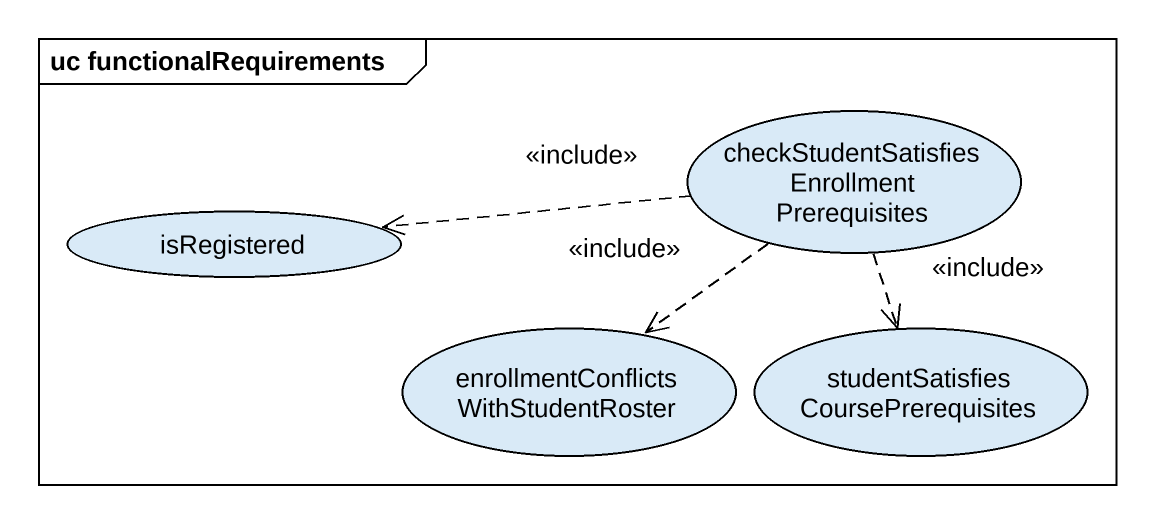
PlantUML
@startuml
mainframe uc functionalRequirements
usecase "checkStudentSatisfiesEnrollmentPrerequisites" as checkStudentSatisfiesEnrollm
usecase isRegistered
usecase "enrollmentConflictsWithStudentRoster" as enrollmentConflictsWithStude
usecase "studentSatisfiesCoursePrerequisites" as studentSatisfiesCoursePrereq
checkStudentSatisfiesEnrollm .left.> isRegistered : <<include>>
checkStudentSatisfiesEnrollm ..> enrollmentConflictsWithStude : <<include>>
checkStudentSatisfiesEnrollm ..> studentSatisfiesCoursePrereq : <<include>>
@enduml
